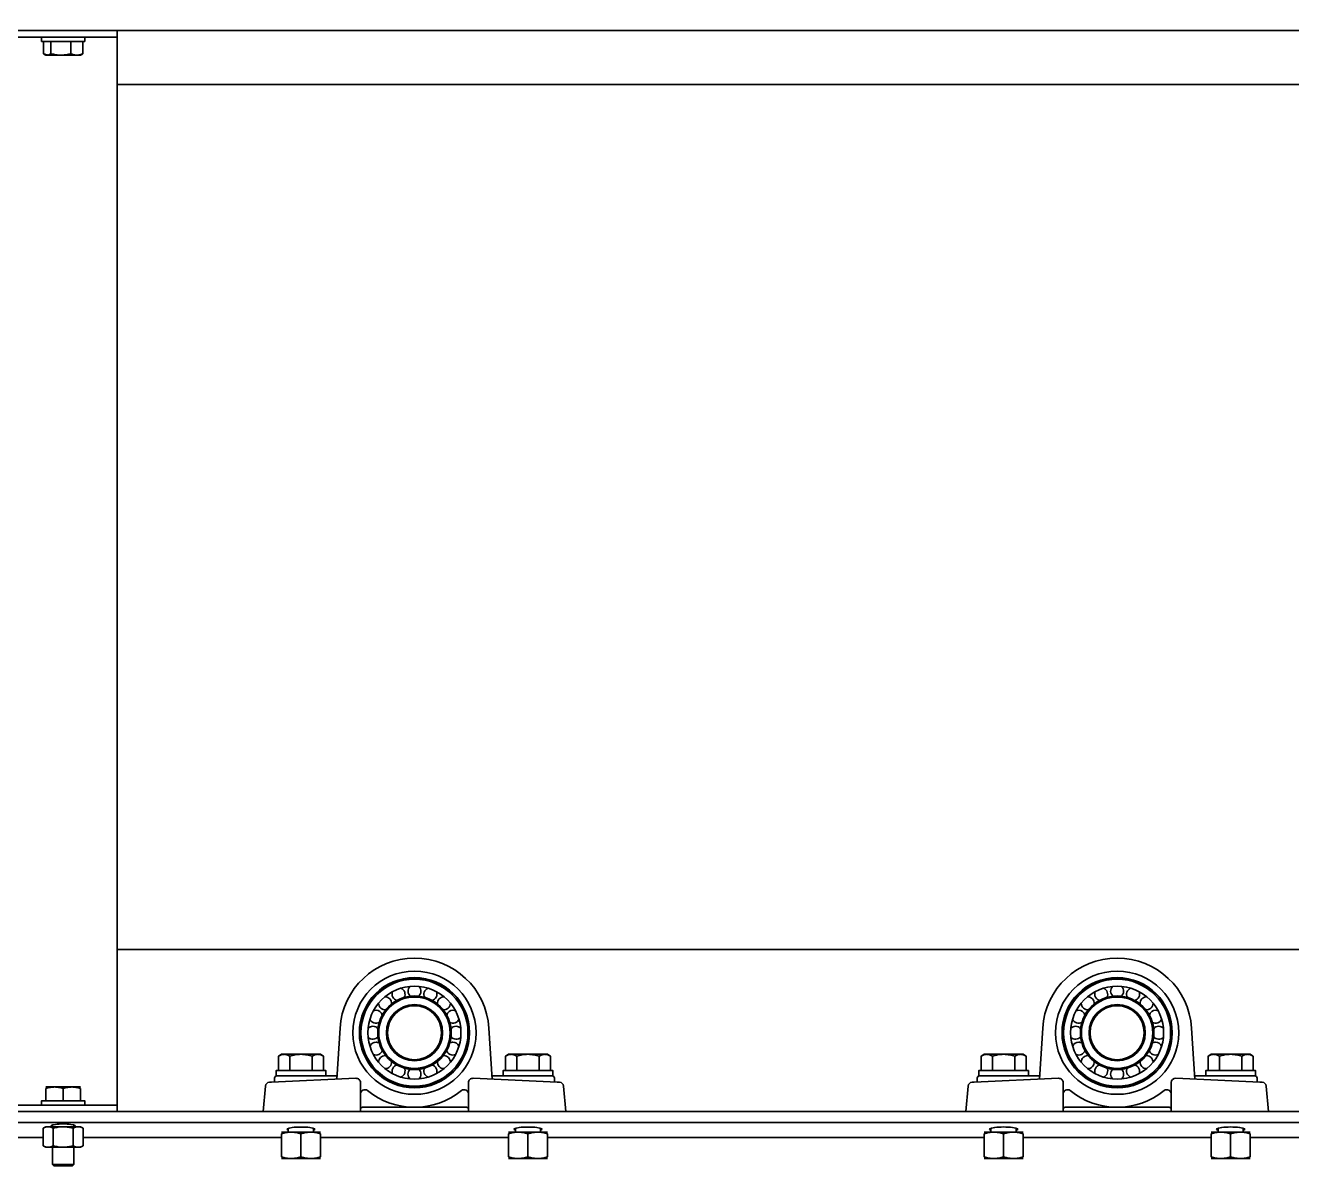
# Model space of a CAD drawing. Header units: millimetres. Extents: x -8400 to 8400, y -5940 to 5940.
# Drawn here: x -4664 to -4078, y 2116 to 2643 of the extents above; entities that cross this region are included whole.
import ezdxf

# ---------------------------------------------------------------- set-up
doc = ezdxf.new("R2010")
doc.units = ezdxf.units.MM
doc.layers.add('粗实线层', color=7, linetype='Continuous', lineweight=35)

msp = doc.modelspace()

# ---------------------------------------------------------------- linework, layer by layer
at = {"layer": '粗实线层', "linetype": 'Continuous', "lineweight": 35}
for points in [[(-5571.342, 2643.204), (-5571.342, 2640.77), (-1771.342, 2640.77), (-1771.342, 2643.204)], [(-4656.342, 2637.771), (-4656.342, 2635.77), (-4656.15, 2635.77), (-4655.579, 2635.77), (-4654.931, 2635.77), (-4654.102, 2635.77), (-4653.112, 2635.77), (-4651.981, 2635.77), (-4650.731, 2635.77), (-4649.39, 2635.77), (-4647.985, 2635.77), (-4646.546, 2635.77), (-4645.103, 2635.77), (-4643.685, 2635.77), (-4642.323, 2635.77), (-4641.045, 2635.77), (-4639.878, 2635.77), (-4638.846, 2635.77), (-4637.97, 2635.77), (-4637.269, 2635.77), (-4636.758, 2635.77), (-4636.446, 2635.77), (-4636.342, 2635.77), (-4636.342, 2637.771)], [(-4653.732, 2629.371), (-4653.956, 2629.383), (-4654.179, 2629.419), (-4654.401, 2629.479), (-4654.623, 2629.562), (-4654.734, 2629.611), (-4654.844, 2629.666), (-4654.9, 2629.694), (-4654.955, 2629.725), (-4655.01, 2629.756), (-4655.065, 2629.789), (-4655.284, 2629.929), (-4655.501, 2630.085), (-4655.501, 2635.77)], [(-4642.804, 2635.77), (-4642.804, 2630.085), (-4643.932, 2629.789), (-4645.07, 2629.563), (-4645.643, 2629.481), (-4646.22, 2629.42), (-4646.8, 2629.383), (-4647.383, 2629.371), (-4647.529, 2629.371), (-4647.675, 2629.373), (-4647.821, 2629.377), (-4647.967, 2629.383), (-4648.258, 2629.399), (-4648.548, 2629.42), (-4649.126, 2629.481), (-4649.699, 2629.563), (-4650.837, 2629.789), (-4651.963, 2630.085), (-4651.963, 2635.77)], [(-4637.183, 2630.085), (-4637.398, 2629.93), (-4637.615, 2629.791), (-4637.834, 2629.668), (-4638.054, 2629.564), (-4638.165, 2629.52), (-4638.277, 2629.481), (-4638.333, 2629.464), (-4638.389, 2629.447), (-4638.417, 2629.44), (-4638.446, 2629.433), (-4638.474, 2629.426), (-4638.502, 2629.42), (-4638.727, 2629.383), (-4638.952, 2629.371), (-4638.532, 2629.371), (-4638.35, 2629.371), (-4638.41, 2629.371), (-4638.711, 2629.371), (-4639.244, 2629.371), (-4639.993, 2629.371), (-4639.635, 2629.383), (-4639.279, 2629.42), (-4638.926, 2629.481), (-4638.574, 2629.563), (-4637.875, 2629.789), (-4637.183, 2630.085), (-4637.183, 2635.77)], [(-4621.342, 2637.771), (-4621.342, 2637.668), (-4621.342, 2637.368), (-4621.342, 2636.892), (-4621.342, 2636.27), (-4621.342, 2635.547), (-4621.342, 2634.77), (-4621.342, 2146.77), (-4621.342, 2145.994), (-4621.342, 2145.27), (-4621.342, 2144.649), (-4621.342, 2144.172), (-4621.342, 2143.873), (-4621.342, 2143.77)], [(-4655.501, 2630.085), (-4654.809, 2629.789), (-4654.11, 2629.563), (-4653.758, 2629.481), (-4653.405, 2629.42), (-4653.049, 2629.383), (-4652.691, 2629.371)], [(-4651.963, 2630.085), (-4652.178, 2629.93), (-4652.395, 2629.791), (-4652.613, 2629.668), (-4652.834, 2629.564), (-4652.945, 2629.52), (-4653.057, 2629.481), (-4653.113, 2629.464), (-4653.169, 2629.447), (-4653.197, 2629.44), (-4653.225, 2629.433), (-4653.253, 2629.426), (-4653.282, 2629.42), (-4653.507, 2629.383), (-4653.732, 2629.371), (-4653.087, 2629.371), (-4652.238, 2629.371), (-4651.21, 2629.371), (-4650.033, 2629.371), (-4648.745, 2629.371), (-4647.383, 2629.371), (-4645.99, 2629.371), (-4644.607, 2629.371), (-4643.278, 2629.371), (-4642.041, 2629.371), (-4640.935, 2629.371), (-4639.993, 2629.371), (-4640.083, 2629.371), (-4640.172, 2629.373), (-4640.262, 2629.377), (-4640.352, 2629.383), (-4640.53, 2629.399), (-4640.708, 2629.42), (-4641.063, 2629.481), (-4641.415, 2629.563), (-4642.113, 2629.789), (-4642.804, 2630.085)], [(-4655.002, 2629.752), (-4654.342, 2629.371)], [(-4638.342, 2629.371), (-4637.681, 2629.752)], [(-3731.342, 2565.77), (-3731.342, 2615.77), (-4621.351, 2615.77)], [(-4621.351, 2215.77), (-3751.358, 2215.77)], [(-4546.734, 2159.77), (-4546.734, 2166.467), (-4546.094, 2166.8), (-4545.448, 2167.054), (-4545.123, 2167.147), (-4544.796, 2167.215), (-4544.467, 2167.256), (-4544.136, 2167.27), (-4544.053, 2167.27), (-4543.971, 2167.267), (-4543.929, 2167.265), (-4543.888, 2167.262), (-4543.846, 2167.26), (-4543.805, 2167.256), (-4543.64, 2167.239), (-4543.475, 2167.215), (-4543.148, 2167.147), (-4542.822, 2167.053), (-4542.177, 2166.799), (-4541.538, 2166.467), (-4541.538, 2159.77)], [(-4525.95, 2166.467), (-4527.342, 2167.27), (-4527.479, 2167.27), (-4527.885, 2167.27), (-4528.548, 2167.27), (-4529.448, 2167.27), (-4530.557, 2167.27), (-4531.842, 2167.27), (-4533.264, 2167.27), (-4534.779, 2167.27), (-4536.342, 2167.27), (-4537.905, 2167.27), (-4539.42, 2167.27), (-4540.842, 2167.27), (-4542.127, 2167.27), (-4543.236, 2167.27), (-4544.136, 2167.27), (-4544.799, 2167.27), (-4545.205, 2167.27), (-4545.342, 2167.27), (-4546.734, 2166.467)], [(-4541.538, 2166.467), (-4540.901, 2166.642), (-4540.258, 2166.8), (-4540.096, 2166.836), (-4539.934, 2166.872), (-4539.772, 2166.906), (-4539.61, 2166.939), (-4539.285, 2167), (-4538.96, 2167.055), (-4538.308, 2167.148), (-4537.655, 2167.215), (-4536.999, 2167.256), (-4536.342, 2167.27), (-4535.682, 2167.256), (-4535.02, 2167.215), (-4534.937, 2167.207), (-4534.854, 2167.2), (-4534.771, 2167.192), (-4534.689, 2167.183), (-4534.524, 2167.165), (-4534.359, 2167.146), (-4534.031, 2167.102), (-4533.705, 2167.052), (-4533.057, 2166.935), (-4532.415, 2166.797), (-4531.778, 2166.641), (-4531.146, 2166.467)], [(-4531.146, 2159.77), (-4531.146, 2166.467), (-4530.506, 2166.8), (-4529.86, 2167.054), (-4529.535, 2167.147), (-4529.208, 2167.215), (-4528.879, 2167.256), (-4528.548, 2167.27), (-4528.465, 2167.27), (-4528.382, 2167.267), (-4528.341, 2167.265), (-4528.299, 2167.262), (-4528.258, 2167.26), (-4528.216, 2167.256), (-4528.051, 2167.239), (-4527.887, 2167.215), (-4527.559, 2167.147), (-4527.234, 2167.053), (-4526.588, 2166.799), (-4525.95, 2166.467), (-4525.95, 2159.77)], [(-4441.734, 2166.467), (-4440.342, 2167.27), (-4440.205, 2167.27), (-4439.799, 2167.27), (-4439.136, 2167.27), (-4438.236, 2167.27), (-4437.127, 2167.27), (-4435.842, 2167.27), (-4434.42, 2167.27), (-4432.905, 2167.27), (-4431.342, 2167.27), (-4431.999, 2167.256), (-4432.655, 2167.215), (-4433.308, 2167.148), (-4433.96, 2167.055), (-4434.285, 2167), (-4434.61, 2166.939), (-4434.772, 2166.906), (-4434.934, 2166.872), (-4435.096, 2166.836), (-4435.258, 2166.8), (-4435.901, 2166.642), (-4436.538, 2166.467), (-4436.538, 2159.77)], [(-4441.734, 2159.77), (-4441.734, 2166.467), (-4441.094, 2166.8), (-4440.449, 2167.054), (-4440.123, 2167.147), (-4439.796, 2167.215), (-4439.467, 2167.256), (-4439.136, 2167.27), (-4439.053, 2167.27), (-4438.971, 2167.267), (-4438.929, 2167.265), (-4438.888, 2167.262), (-4438.846, 2167.26), (-4438.805, 2167.256), (-4438.64, 2167.239), (-4438.475, 2167.215), (-4438.148, 2167.147), (-4437.822, 2167.053), (-4437.177, 2166.799), (-4436.538, 2166.467)], [(-4420.95, 2159.77), (-4420.95, 2166.467), (-4421.588, 2166.799), (-4422.234, 2167.053), (-4422.559, 2167.147), (-4422.887, 2167.215), (-4423.051, 2167.239), (-4423.216, 2167.256), (-4423.258, 2167.26), (-4423.299, 2167.262), (-4423.341, 2167.265), (-4423.382, 2167.267), (-4423.465, 2167.27), (-4423.548, 2167.27), (-4424.448, 2167.27), (-4425.557, 2167.27), (-4426.842, 2167.27), (-4428.264, 2167.27), (-4429.779, 2167.27), (-4431.342, 2167.27), (-4430.682, 2167.256), (-4430.02, 2167.215), (-4429.937, 2167.207), (-4429.854, 2167.2), (-4429.771, 2167.192), (-4429.689, 2167.183), (-4429.524, 2167.165), (-4429.359, 2167.146), (-4429.031, 2167.102), (-4428.705, 2167.052), (-4428.057, 2166.935), (-4427.415, 2166.797), (-4426.778, 2166.641), (-4426.146, 2166.467), (-4426.146, 2159.77)], [(-4426.146, 2166.467), (-4425.506, 2166.8), (-4424.86, 2167.054), (-4424.535, 2167.147), (-4424.208, 2167.215), (-4423.879, 2167.256), (-4423.548, 2167.27), (-4422.885, 2167.27), (-4422.479, 2167.27), (-4422.342, 2167.27), (-4420.95, 2166.467)], [(-4221.734, 2166.467), (-4220.342, 2167.27), (-4220.205, 2167.27), (-4219.799, 2167.27), (-4219.136, 2167.27), (-4219.467, 2167.256), (-4219.796, 2167.215), (-4220.123, 2167.147), (-4220.448, 2167.054), (-4221.094, 2166.8), (-4221.734, 2166.467), (-4221.734, 2159.77)], [(-4206.146, 2159.77), (-4206.146, 2166.467), (-4206.778, 2166.641), (-4207.415, 2166.797), (-4208.057, 2166.935), (-4208.705, 2167.052), (-4209.031, 2167.102), (-4209.359, 2167.146), (-4209.524, 2167.165), (-4209.689, 2167.183), (-4209.771, 2167.192), (-4209.854, 2167.2), (-4209.937, 2167.207), (-4210.02, 2167.215), (-4210.682, 2167.256), (-4211.342, 2167.27), (-4212.905, 2167.27), (-4214.42, 2167.27), (-4215.842, 2167.27), (-4217.127, 2167.27), (-4218.236, 2167.27), (-4219.136, 2167.27), (-4219.054, 2167.27), (-4218.971, 2167.267), (-4218.929, 2167.265), (-4218.888, 2167.262), (-4218.846, 2167.26), (-4218.805, 2167.256), (-4218.64, 2167.239), (-4218.475, 2167.215), (-4218.148, 2167.147), (-4217.822, 2167.053), (-4217.177, 2166.799), (-4216.538, 2166.467)], [(-4200.95, 2166.467), (-4202.342, 2167.27), (-4202.479, 2167.27), (-4202.885, 2167.27), (-4203.548, 2167.27), (-4204.448, 2167.27), (-4205.557, 2167.27), (-4206.842, 2167.27), (-4208.264, 2167.27), (-4209.779, 2167.27), (-4211.342, 2167.27), (-4211.999, 2167.256), (-4212.655, 2167.215), (-4213.308, 2167.148), (-4213.96, 2167.055), (-4214.285, 2167), (-4214.61, 2166.939), (-4214.772, 2166.906), (-4214.934, 2166.872), (-4215.096, 2166.836), (-4215.258, 2166.8), (-4215.901, 2166.642), (-4216.538, 2166.467), (-4216.538, 2159.77)], [(-4206.146, 2166.467), (-4205.506, 2166.8), (-4204.86, 2167.054), (-4204.535, 2167.147), (-4204.208, 2167.215), (-4203.879, 2167.256), (-4203.548, 2167.27), (-4203.465, 2167.27), (-4203.382, 2167.267), (-4203.341, 2167.265), (-4203.299, 2167.262), (-4203.258, 2167.26), (-4203.216, 2167.256), (-4203.051, 2167.239), (-4202.887, 2167.215), (-4202.559, 2167.147), (-4202.234, 2167.053), (-4201.588, 2166.799), (-4200.95, 2166.467), (-4200.95, 2159.77)], [(-4116.734, 2166.467), (-4115.342, 2167.27), (-4115.205, 2167.27), (-4114.799, 2167.27), (-4114.136, 2167.27), (-4114.467, 2167.256), (-4114.796, 2167.215), (-4115.123, 2167.147), (-4115.449, 2167.054), (-4116.094, 2166.8), (-4116.734, 2166.467), (-4116.734, 2159.77)], [(-4111.538, 2166.467), (-4112.177, 2166.799), (-4112.822, 2167.053), (-4113.148, 2167.147), (-4113.475, 2167.215), (-4113.64, 2167.239), (-4113.805, 2167.256), (-4113.846, 2167.26), (-4113.888, 2167.262), (-4113.929, 2167.265), (-4113.971, 2167.267), (-4114.053, 2167.27), (-4114.136, 2167.27), (-4113.236, 2167.27), (-4112.127, 2167.27), (-4110.842, 2167.27), (-4109.42, 2167.27), (-4107.905, 2167.27), (-4106.342, 2167.27), (-4104.779, 2167.27), (-4103.264, 2167.27), (-4101.842, 2167.27), (-4100.557, 2167.27), (-4099.448, 2167.27), (-4098.548, 2167.27), (-4098.879, 2167.256), (-4099.208, 2167.215), (-4099.535, 2167.147), (-4099.86, 2167.054), (-4100.506, 2166.8), (-4101.146, 2166.467), (-4101.146, 2159.77)], [(-4111.538, 2159.77), (-4111.538, 2166.467), (-4110.901, 2166.642), (-4110.258, 2166.8), (-4110.096, 2166.836), (-4109.934, 2166.872), (-4109.772, 2166.906), (-4109.61, 2166.939), (-4109.285, 2167), (-4108.96, 2167.055), (-4108.308, 2167.148), (-4107.655, 2167.215), (-4107, 2167.256), (-4106.342, 2167.27), (-4105.682, 2167.256), (-4105.02, 2167.215), (-4104.937, 2167.207), (-4104.854, 2167.2), (-4104.771, 2167.192), (-4104.689, 2167.183), (-4104.524, 2167.165), (-4104.359, 2167.146), (-4104.031, 2167.102), (-4103.705, 2167.052), (-4103.057, 2166.935), (-4102.415, 2166.797), (-4101.778, 2166.641), (-4101.146, 2166.467)], [(-4095.95, 2166.467), (-4095.95, 2159.77)], [(-4524.842, 2157.27), (-4524.842, 2159.77), (-4524.949, 2159.77), (-4525.268, 2159.77), (-4525.794, 2159.77), (-4526.516, 2159.77), (-4527.421, 2159.77), (-4528.493, 2159.77), (-4529.71, 2159.77), (-4531.051, 2159.77), (-4532.491, 2159.77), (-4534.002, 2159.77), (-4535.557, 2159.77), (-4537.127, 2159.77), (-4538.682, 2159.77), (-4540.193, 2159.77), (-4541.633, 2159.77), (-4542.974, 2159.77), (-4544.191, 2159.77), (-4545.263, 2159.77), (-4546.168, 2159.77), (-4546.89, 2159.77), (-4547.415, 2159.77), (-4547.735, 2159.77), (-4547.842, 2159.77), (-4547.842, 2157.27), (-4547.731, 2157.27), (-4547.4, 2157.27), (-4546.856, 2157.27), (-4546.11, 2157.27), (-4545.174, 2157.27), (-4544.069, 2157.27), (-4542.814, 2157.27), (-4541.434, 2157.27), (-4539.956, 2157.27), (-4538.409, 2157.27), (-4536.821, 2157.27), (-4535.224, 2157.27), (-4533.649, 2157.27), (-4532.126, 2157.27), (-4530.684, 2157.27), (-4529.352, 2157.27), (-4528.154, 2157.27), (-4519.661, 2157.27)], [(-4519.661, 2157.27), (-4538.995, 2157.27)], [(-4486.842, 2160.537), (-4486.842, 2160.535)], [(-4486.681, 2160.509), (-4486.442, 2160.27), (-4486.337, 2160.27), (-4486.029, 2160.27), (-4485.545, 2160.27), (-4484.922, 2160.27), (-4484.212, 2160.27), (-4483.472, 2160.27), (-4482.762, 2160.27), (-4482.139, 2160.27), (-4481.655, 2160.27), (-4481.347, 2160.27), (-4481.242, 2160.27), (-4481.003, 2160.509)], [(-4480.842, 2160.535), (-4480.842, 2160.537), (-4480.842, 2160.537)], [(-4448.023, 2157.27), (-4439.53, 2157.27), (-4438.332, 2157.27), (-4437, 2157.27), (-4435.558, 2157.27), (-4434.035, 2157.27), (-4432.459, 2157.27), (-4430.863, 2157.27), (-4429.275, 2157.27), (-4427.728, 2157.27), (-4426.25, 2157.27), (-4424.87, 2157.27), (-4423.615, 2157.27), (-4422.51, 2157.27), (-4421.574, 2157.27), (-4420.828, 2157.27), (-4420.284, 2157.27), (-4419.953, 2157.27), (-4419.842, 2157.27), (-4419.842, 2159.77), (-4419.949, 2159.77), (-4420.268, 2159.77), (-4420.794, 2159.77), (-4421.516, 2159.77), (-4422.421, 2159.77), (-4423.493, 2159.77), (-4424.71, 2159.77), (-4426.051, 2159.77), (-4427.491, 2159.77), (-4429.002, 2159.77), (-4430.557, 2159.77), (-4432.127, 2159.77), (-4433.682, 2159.77), (-4435.193, 2159.77), (-4436.633, 2159.77), (-4437.974, 2159.77), (-4439.191, 2159.77), (-4440.263, 2159.77), (-4441.168, 2159.77), (-4441.89, 2159.77), (-4442.416, 2159.77), (-4442.735, 2159.77), (-4442.842, 2159.77), (-4442.842, 2157.27)], [(-4428.688, 2157.27), (-4448.023, 2157.27)], [(-4199.842, 2157.27), (-4199.842, 2159.77), (-4199.949, 2159.77), (-4200.268, 2159.77), (-4200.794, 2159.77), (-4201.516, 2159.77), (-4202.421, 2159.77), (-4203.493, 2159.77), (-4204.71, 2159.77), (-4206.051, 2159.77), (-4207.491, 2159.77), (-4209.002, 2159.77), (-4210.557, 2159.77), (-4212.127, 2159.77), (-4213.682, 2159.77), (-4215.193, 2159.77), (-4216.633, 2159.77), (-4217.974, 2159.77), (-4219.191, 2159.77), (-4220.263, 2159.77), (-4221.168, 2159.77), (-4221.89, 2159.77), (-4222.416, 2159.77), (-4222.735, 2159.77), (-4222.842, 2159.77), (-4222.842, 2157.27), (-4222.731, 2157.27), (-4222.4, 2157.27), (-4221.856, 2157.27), (-4221.109, 2157.27), (-4220.174, 2157.27), (-4219.069, 2157.27), (-4217.814, 2157.27), (-4216.434, 2157.27), (-4214.956, 2157.27), (-4213.409, 2157.27), (-4211.821, 2157.27), (-4210.224, 2157.27), (-4208.649, 2157.27), (-4207.126, 2157.27), (-4205.684, 2157.27), (-4204.352, 2157.27), (-4203.154, 2157.27)], [(-4194.661, 2157.27), (-4213.996, 2157.27)], [(-4194.661, 2157.27), (-4203.154, 2157.27)], [(-4161.842, 2160.537), (-4161.842, 2160.535)], [(-4161.681, 2160.509), (-4161.442, 2160.27), (-4161.337, 2160.27), (-4161.029, 2160.27), (-4160.545, 2160.27), (-4159.922, 2160.27), (-4159.212, 2160.27), (-4158.472, 2160.27), (-4157.762, 2160.27), (-4157.139, 2160.27), (-4156.655, 2160.27), (-4156.347, 2160.27), (-4156.242, 2160.27), (-4156.003, 2160.509)], [(-4155.842, 2160.535), (-4155.842, 2160.537), (-4155.842, 2160.537)], [(-4123.023, 2157.27), (-4114.53, 2157.27)], [(-4114.53, 2157.27), (-4113.332, 2157.27), (-4112, 2157.27), (-4110.558, 2157.27), (-4109.034, 2157.27), (-4107.459, 2157.27), (-4105.863, 2157.27), (-4104.275, 2157.27), (-4102.728, 2157.27), (-4101.25, 2157.27), (-4099.87, 2157.27), (-4098.615, 2157.27), (-4097.51, 2157.27), (-4096.574, 2157.27), (-4095.828, 2157.27), (-4095.284, 2157.27), (-4094.953, 2157.27), (-4094.842, 2157.27), (-4094.842, 2159.77), (-4094.949, 2159.77), (-4095.268, 2159.77), (-4095.794, 2159.77), (-4096.516, 2159.77), (-4097.421, 2159.77), (-4098.493, 2159.77), (-4099.71, 2159.77), (-4101.051, 2159.77), (-4102.491, 2159.77), (-4104.002, 2159.77), (-4105.557, 2159.77), (-4107.127, 2159.77), (-4108.682, 2159.77), (-4110.193, 2159.77), (-4111.633, 2159.77), (-4112.974, 2159.77), (-4114.191, 2159.77), (-4115.263, 2159.77), (-4116.168, 2159.77), (-4116.89, 2159.77), (-4117.416, 2159.77), (-4117.735, 2159.77), (-4117.842, 2159.77), (-4117.842, 2157.27)], [(-4654.342, 2152.171), (-4654.22, 2152.171), (-4653.859, 2152.171), (-4653.27, 2152.171), (-4652.47, 2152.171), (-4651.484, 2152.171), (-4650.342, 2152.171), (-4649.078, 2152.171), (-4647.731, 2152.171), (-4646.342, 2152.171), (-4644.953, 2152.171), (-4643.606, 2152.171), (-4642.342, 2152.171), (-4642.215, 2152.17), (-4642.087, 2152.167), (-4641.959, 2152.163), (-4641.832, 2152.158), (-4641.578, 2152.142), (-4641.324, 2152.121), (-4640.82, 2152.06), (-4640.319, 2151.977), (-4639.325, 2151.752), (-4638.342, 2151.456), (-4638.342, 2145.77)], [(-4654.342, 2145.77), (-4654.342, 2151.456), (-4653.357, 2151.752), (-4652.362, 2151.978), (-4651.862, 2152.061), (-4651.358, 2152.121), (-4650.851, 2152.158), (-4650.342, 2152.171), (-4650.215, 2152.17), (-4650.087, 2152.167), (-4649.959, 2152.163), (-4649.832, 2152.158), (-4649.578, 2152.142), (-4649.324, 2152.121), (-4648.82, 2152.06), (-4648.319, 2151.977), (-4647.325, 2151.752), (-4646.342, 2151.456)], [(-4638.342, 2152.171), (-4638.463, 2152.171), (-4638.824, 2152.171), (-4639.414, 2152.171), (-4640.214, 2152.171), (-4641.2, 2152.171), (-4642.342, 2152.171), (-4642.852, 2152.158), (-4643.358, 2152.121), (-4643.862, 2152.061), (-4644.362, 2151.978), (-4645.357, 2151.752), (-4646.342, 2151.456), (-4646.342, 2145.77)], [(-4508.842, 2140.77), (-4508.842, 2154.169)], [(-4413.842, 2140.77), (-4414.872, 2152.545)], [(-4227.812, 2152.545), (-4228.842, 2140.77)], [(-4183.842, 2140.77), (-4183.842, 2154.169)], [(-4088.842, 2140.77), (-4089.872, 2152.545)], [(-4636.342, 2143.77), (-4636.342, 2145.77), (-4636.444, 2145.77), (-4636.747, 2145.77), (-4637.246, 2145.77), (-4637.929, 2145.77), (-4638.784, 2145.77), (-4639.793, 2145.77), (-4640.936, 2145.77), (-4642.188, 2145.77), (-4643.525, 2145.77), (-4644.919, 2145.77), (-4646.342, 2145.77), (-4647.765, 2145.77), (-4649.159, 2145.77), (-4650.496, 2145.77), (-4651.748, 2145.77), (-4652.891, 2145.77), (-4653.899, 2145.77), (-4654.754, 2145.77), (-4655.438, 2145.77), (-4655.937, 2145.77), (-4656.24, 2145.77), (-4656.342, 2145.77), (-4656.342, 2143.77)], [(-1771.342, 2138.337), (-1771.342, 2140.77), (-5571.342, 2140.77), (-5571.342, 2138.337)], [(-5571.342, 2135.77), (-1771.342, 2135.77)], [(-4655.58, 2133.056), (-4655.58, 2124.985), (-4655.011, 2124.689), (-4654.437, 2124.463), (-4654.148, 2124.38), (-4653.857, 2124.32), (-4653.564, 2124.283), (-4653.27, 2124.271), (-4653.197, 2124.271), (-4653.123, 2124.273), (-4653.049, 2124.278), (-4652.976, 2124.283), (-4652.829, 2124.298), (-4652.683, 2124.32), (-4652.391, 2124.381), (-4652.102, 2124.463), (-4651.529, 2124.689), (-4650.961, 2124.985), (-4650.395, 2124.829), (-4649.823, 2124.689), (-4649.679, 2124.656), (-4649.535, 2124.625), (-4649.391, 2124.594), (-4649.247, 2124.566), (-4648.958, 2124.511), (-4648.669, 2124.462), (-4648.09, 2124.379), (-4647.509, 2124.319), (-4646.926, 2124.283), (-4646.342, 2124.271), (-4647.731, 2124.271), (-4649.078, 2124.271), (-4650.342, 2124.271), (-4651.484, 2124.271), (-4652.47, 2124.271), (-4653.27, 2124.271), (-4653.859, 2124.271), (-4654.22, 2124.271), (-4654.342, 2124.271), (-4655.58, 2124.985)], [(-4651.208, 2134.606), (-4651.208, 2133.77)], [(-4650.961, 2133.056), (-4650.961, 2124.985)], [(-4641.723, 2133.056), (-4641.723, 2124.985), (-4641.154, 2124.689), (-4640.58, 2124.463), (-4640.291, 2124.38), (-4640, 2124.32), (-4639.708, 2124.283), (-4639.414, 2124.271), (-4639.34, 2124.271), (-4639.267, 2124.273), (-4639.193, 2124.278), (-4639.119, 2124.283), (-4638.972, 2124.298), (-4638.826, 2124.32), (-4638.535, 2124.381), (-4638.246, 2124.463), (-4637.672, 2124.689), (-4637.104, 2124.985), (-4637.104, 2133.056), (-4637.673, 2133.352), (-4638.247, 2133.578), (-4638.536, 2133.661), (-4638.827, 2133.721), (-4639.12, 2133.758), (-4639.414, 2133.77), (-4638.824, 2133.77), (-4638.463, 2133.77), (-4638.342, 2133.77), (-4637.104, 2133.056)], [(-4641.476, 2133.77), (-4641.476, 2134.606)], [(-4542.192, 2133.082), (-4542.192, 2131.27)], [(-4530.491, 2131.27), (-4530.491, 2133.082)], [(-4437.192, 2133.082), (-4437.192, 2131.27)], [(-4425.491, 2131.27), (-4425.491, 2133.082)], [(-4217.193, 2133.082), (-4217.193, 2131.27)], [(-4205.491, 2131.27), (-4205.491, 2133.082)], [(-4112.192, 2133.082), (-4112.192, 2131.27)], [(-4100.491, 2131.27), (-4100.491, 2133.082)], [(-4747.336, 2128.77), (-4655.542, 2128.77)], [(-4637.076, 2128.77), (-4545.283, 2128.77)], [(-4545.342, 2131.27), (-4545.205, 2131.27), (-4544.799, 2131.27), (-4544.136, 2131.27), (-4543.236, 2131.27), (-4542.127, 2131.27), (-4540.842, 2131.27), (-4540.985, 2131.269), (-4541.129, 2131.267), (-4541.201, 2131.265), (-4541.273, 2131.263), (-4541.344, 2131.26), (-4541.416, 2131.256), (-4541.702, 2131.239), (-4541.987, 2131.215), (-4542.554, 2131.146), (-4543.118, 2131.053), (-4544.236, 2130.799), (-4545.342, 2130.466), (-4545.342, 2119.874), (-4544.233, 2119.541), (-4543.115, 2119.287), (-4542.552, 2119.194), (-4541.985, 2119.126), (-4541.415, 2119.084), (-4540.842, 2119.071), (-4540.699, 2119.071), (-4540.555, 2119.074), (-4540.483, 2119.076), (-4540.411, 2119.078), (-4540.34, 2119.081), (-4540.268, 2119.084), (-4539.982, 2119.102), (-4539.697, 2119.126), (-4539.13, 2119.194), (-4538.566, 2119.287), (-4537.448, 2119.541), (-4536.342, 2119.874)], [(-4536.342, 2130.466), (-4537.45, 2130.8), (-4538.569, 2131.054), (-4539.132, 2131.147), (-4539.699, 2131.215), (-4540.269, 2131.256), (-4540.842, 2131.27), (-4539.42, 2131.27), (-4537.905, 2131.27), (-4536.342, 2131.27), (-4534.779, 2131.27), (-4533.264, 2131.27), (-4531.842, 2131.27), (-4530.557, 2131.27), (-4529.448, 2131.27), (-4528.548, 2131.27), (-4527.885, 2131.27), (-4527.479, 2131.27), (-4527.342, 2131.27)], [(-4527.292, 2128.77), (-4440.308, 2128.77)], [(-4431.342, 2130.466), (-4432.451, 2130.8), (-4433.569, 2131.054), (-4434.132, 2131.147), (-4434.699, 2131.215), (-4435.269, 2131.256), (-4435.842, 2131.27), (-4435.985, 2131.269), (-4436.129, 2131.267), (-4436.201, 2131.265), (-4436.272, 2131.263), (-4436.344, 2131.26), (-4436.416, 2131.256), (-4436.702, 2131.239), (-4436.987, 2131.215), (-4437.554, 2131.146), (-4438.118, 2131.053), (-4439.236, 2130.799), (-4440.342, 2130.466), (-4440.342, 2119.874), (-4439.234, 2119.541), (-4438.115, 2119.287), (-4437.552, 2119.194), (-4436.985, 2119.126), (-4436.415, 2119.084), (-4435.842, 2119.071), (-4434.42, 2119.071), (-4432.905, 2119.071), (-4431.342, 2119.071), (-4429.779, 2119.071), (-4428.264, 2119.071), (-4426.842, 2119.071), (-4425.557, 2119.071), (-4424.448, 2119.071), (-4423.548, 2119.071), (-4422.885, 2119.071), (-4422.479, 2119.071), (-4422.342, 2119.071)], [(-4440.342, 2131.27), (-4440.205, 2131.27), (-4439.799, 2131.27), (-4439.136, 2131.27), (-4438.236, 2131.27), (-4437.127, 2131.27), (-4435.842, 2131.27), (-4434.42, 2131.27), (-4432.905, 2131.27), (-4431.342, 2131.27), (-4429.779, 2131.27), (-4428.264, 2131.27), (-4426.842, 2131.27), (-4426.985, 2131.269), (-4427.129, 2131.267), (-4427.201, 2131.265), (-4427.272, 2131.263), (-4427.344, 2131.26), (-4427.416, 2131.256), (-4427.702, 2131.239), (-4427.987, 2131.215), (-4428.554, 2131.146), (-4429.118, 2131.053), (-4430.235, 2130.799), (-4431.342, 2130.466), (-4431.342, 2119.874), (-4432.448, 2119.541), (-4433.566, 2119.287), (-4434.13, 2119.194), (-4434.697, 2119.126), (-4434.982, 2119.102), (-4435.268, 2119.084), (-4435.34, 2119.081), (-4435.411, 2119.078), (-4435.483, 2119.076), (-4435.555, 2119.074), (-4435.699, 2119.071), (-4435.842, 2119.071), (-4437.127, 2119.071), (-4438.236, 2119.071), (-4439.136, 2119.071), (-4439.799, 2119.071), (-4440.205, 2119.071), (-4440.342, 2119.071)], [(-4431.342, 2119.874), (-4430.233, 2119.541), (-4429.115, 2119.287), (-4428.552, 2119.194), (-4427.985, 2119.126), (-4427.415, 2119.084), (-4426.842, 2119.071), (-4426.699, 2119.071), (-4426.555, 2119.074), (-4426.483, 2119.076), (-4426.411, 2119.078), (-4426.34, 2119.081), (-4426.268, 2119.084), (-4425.982, 2119.102), (-4425.697, 2119.126), (-4425.13, 2119.194), (-4424.566, 2119.287), (-4423.448, 2119.541), (-4422.342, 2119.874), (-4422.342, 2130.466), (-4423.451, 2130.8), (-4424.569, 2131.054), (-4425.132, 2131.147), (-4425.699, 2131.215), (-4426.269, 2131.256), (-4426.842, 2131.27), (-4425.557, 2131.27), (-4424.448, 2131.27), (-4423.548, 2131.27), (-4422.885, 2131.27), (-4422.479, 2131.27), (-4422.342, 2131.27)], [(-4422.317, 2128.77), (-4220.323, 2128.77)], [(-4220.342, 2131.27), (-4220.205, 2131.27), (-4219.799, 2131.27), (-4219.136, 2131.27), (-4218.236, 2131.27), (-4217.127, 2131.27), (-4215.842, 2131.27), (-4215.985, 2131.269), (-4216.129, 2131.267), (-4216.201, 2131.265), (-4216.272, 2131.263), (-4216.344, 2131.26), (-4216.416, 2131.256), (-4216.702, 2131.239), (-4216.987, 2131.215), (-4217.554, 2131.146), (-4218.118, 2131.053), (-4219.236, 2130.799), (-4220.342, 2130.466), (-4220.342, 2119.874), (-4219.233, 2119.541), (-4218.115, 2119.287), (-4217.552, 2119.194), (-4216.985, 2119.126), (-4216.415, 2119.084), (-4215.842, 2119.071), (-4217.127, 2119.071), (-4218.236, 2119.071), (-4219.136, 2119.071), (-4219.799, 2119.071), (-4220.205, 2119.071), (-4220.342, 2119.071)], [(-4202.342, 2131.27), (-4202.479, 2131.27), (-4202.885, 2131.27), (-4203.548, 2131.27), (-4204.448, 2131.27), (-4205.557, 2131.27), (-4206.842, 2131.27), (-4206.269, 2131.256), (-4205.699, 2131.215), (-4205.132, 2131.147), (-4204.569, 2131.054), (-4203.45, 2130.8), (-4202.342, 2130.466), (-4202.342, 2119.874), (-4203.448, 2119.541), (-4204.566, 2119.287), (-4205.13, 2119.194), (-4205.697, 2119.126), (-4205.982, 2119.102), (-4206.268, 2119.084), (-4206.34, 2119.081), (-4206.412, 2119.078), (-4206.483, 2119.076), (-4206.555, 2119.074), (-4206.699, 2119.071), (-4206.842, 2119.071), (-4208.264, 2119.071), (-4209.779, 2119.071), (-4211.342, 2119.071), (-4212.905, 2119.071), (-4214.42, 2119.071), (-4215.842, 2119.071), (-4215.699, 2119.071), (-4215.555, 2119.074), (-4215.483, 2119.076), (-4215.411, 2119.078), (-4215.34, 2119.081), (-4215.268, 2119.084), (-4214.982, 2119.102), (-4214.697, 2119.126), (-4214.13, 2119.194), (-4213.566, 2119.287), (-4212.448, 2119.541), (-4211.342, 2119.874), (-4211.342, 2130.466)], [(-4202.332, 2128.77), (-4115.289, 2128.77)], [(-4115.342, 2131.27), (-4115.205, 2131.27), (-4114.799, 2131.27), (-4114.136, 2131.27), (-4113.236, 2131.27), (-4112.127, 2131.27), (-4110.842, 2131.27), (-4110.985, 2131.269), (-4111.129, 2131.267), (-4111.201, 2131.265), (-4111.273, 2131.263), (-4111.344, 2131.26), (-4111.416, 2131.256), (-4111.702, 2131.239), (-4111.987, 2131.215), (-4112.554, 2131.146), (-4113.118, 2131.053), (-4114.236, 2130.799), (-4115.342, 2130.466), (-4115.342, 2119.874), (-4114.233, 2119.541), (-4113.115, 2119.287), (-4112.552, 2119.194), (-4111.985, 2119.126), (-4111.415, 2119.084), (-4110.842, 2119.071), (-4110.699, 2119.071), (-4110.555, 2119.074), (-4110.483, 2119.076), (-4110.411, 2119.078), (-4110.34, 2119.081), (-4110.268, 2119.084), (-4109.982, 2119.102), (-4109.697, 2119.126), (-4109.13, 2119.194), (-4108.566, 2119.287), (-4107.448, 2119.541), (-4106.342, 2119.874)], [(-4106.342, 2130.466), (-4107.45, 2130.8), (-4108.569, 2131.054), (-4109.132, 2131.147), (-4109.699, 2131.215), (-4110.269, 2131.256), (-4110.842, 2131.27), (-4109.42, 2131.27), (-4107.905, 2131.27), (-4106.342, 2131.27), (-4104.779, 2131.27), (-4103.264, 2131.27), (-4101.842, 2131.27), (-4100.557, 2131.27), (-4099.448, 2131.27), (-4098.548, 2131.27), (-4097.885, 2131.27), (-4097.479, 2131.27), (-4097.342, 2131.27)], [(-4097.298, 2128.77), (-3895.304, 2128.77)], [(-4651.208, 2116.257), (-4650.721, 2115.77), (-4650.612, 2115.77), (-4650.288, 2115.77), (-4649.766, 2115.77), (-4649.072, 2115.77), (-4648.242, 2115.77), (-4647.316, 2115.77), (-4646.342, 2115.77), (-4645.367, 2115.77), (-4644.442, 2115.77), (-4643.611, 2115.77), (-4642.918, 2115.77), (-4642.396, 2115.77), (-4642.072, 2115.77), (-4641.963, 2115.77), (-4641.476, 2116.257), (-4641.476, 2124.271)], [(-4651.208, 2124.271), (-4651.208, 2116.257), (-4651.102, 2116.257), (-4650.787, 2116.257), (-4650.279, 2116.257), (-4649.598, 2116.257), (-4648.775, 2116.257), (-4647.846, 2116.257), (-4646.851, 2116.257), (-4645.833, 2116.257), (-4644.838, 2116.257), (-4643.909, 2116.257), (-4643.086, 2116.257), (-4642.405, 2116.257), (-4641.897, 2116.257), (-4641.582, 2116.257), (-4641.476, 2116.257)], [(-4637.104, 2124.985), (-4638.342, 2124.271), (-4638.463, 2124.271), (-4638.824, 2124.271), (-4639.414, 2124.271), (-4640.214, 2124.271), (-4641.2, 2124.271), (-4642.342, 2124.271), (-4643.606, 2124.271), (-4644.953, 2124.271), (-4646.342, 2124.271), (-4645.755, 2124.283), (-4645.167, 2124.32), (-4645.093, 2124.326), (-4645.019, 2124.333), (-4644.946, 2124.34), (-4644.872, 2124.348), (-4644.726, 2124.364), (-4644.579, 2124.381), (-4644.288, 2124.42), (-4643.998, 2124.465), (-4643.422, 2124.569), (-4642.851, 2124.691), (-4642.285, 2124.83), (-4641.723, 2124.985)], [(-4527.342, 2119.071), (-4527.479, 2119.071), (-4527.885, 2119.071), (-4528.548, 2119.071), (-4529.448, 2119.071), (-4530.557, 2119.071), (-4531.842, 2119.071), (-4533.264, 2119.071), (-4534.779, 2119.071), (-4536.342, 2119.071), (-4537.905, 2119.071), (-4539.42, 2119.071), (-4540.842, 2119.071), (-4542.127, 2119.071), (-4543.236, 2119.071), (-4544.136, 2119.071), (-4544.799, 2119.071), (-4545.205, 2119.071), (-4545.342, 2119.071)], [(-4211.342, 2119.874), (-4210.233, 2119.541), (-4209.115, 2119.287), (-4208.552, 2119.194), (-4207.985, 2119.126), (-4207.415, 2119.084), (-4206.842, 2119.071), (-4205.557, 2119.071), (-4204.448, 2119.071), (-4203.548, 2119.071), (-4202.885, 2119.071), (-4202.479, 2119.071), (-4202.342, 2119.071)], [(-4097.342, 2119.071), (-4097.479, 2119.071), (-4097.885, 2119.071), (-4098.548, 2119.071), (-4099.448, 2119.071), (-4100.557, 2119.071), (-4101.842, 2119.071), (-4103.264, 2119.071), (-4104.779, 2119.071), (-4106.342, 2119.071), (-4107.905, 2119.071), (-4109.42, 2119.071), (-4110.842, 2119.071), (-4112.127, 2119.071), (-4113.236, 2119.071), (-4114.136, 2119.071), (-4114.799, 2119.071), (-4115.205, 2119.071), (-4115.342, 2119.071)]]:
    msp.add_lwpolyline(points, dxfattribs=at)
for points in [[(-4621.342, 2640.77), (-4621.342, 2637.771), (-4671.342, 2637.771), (-4671.342, 2640.77)], [(-4095.95, 2166.467), (-4097.342, 2167.27), (-4097.479, 2167.27), (-4097.885, 2167.27), (-4098.548, 2167.27), (-4098.465, 2167.27), (-4098.382, 2167.267), (-4098.341, 2167.265), (-4098.299, 2167.262), (-4098.258, 2167.26), (-4098.216, 2167.256), (-4098.051, 2167.239), (-4097.887, 2167.215), (-4097.559, 2167.147), (-4097.234, 2167.053), (-4096.588, 2166.799)], [(-4621.342, 2140.77), (-4621.342, 2143.77), (-4671.342, 2143.77), (-4671.342, 2140.77)], [(-4650.961, 2133.056), (-4650.395, 2133.211), (-4649.823, 2133.352), (-4649.679, 2133.385), (-4649.535, 2133.416), (-4649.391, 2133.446), (-4649.247, 2133.475), (-4648.958, 2133.53), (-4648.669, 2133.579), (-4648.09, 2133.661), (-4647.509, 2133.721), (-4646.926, 2133.758), (-4646.342, 2133.77), (-4645.755, 2133.758), (-4645.167, 2133.721), (-4645.093, 2133.714), (-4645.019, 2133.708), (-4644.946, 2133.701), (-4644.872, 2133.693), (-4644.726, 2133.677), (-4644.579, 2133.66), (-4644.288, 2133.621), (-4643.998, 2133.576), (-4643.422, 2133.472), (-4642.851, 2133.35), (-4642.285, 2133.21), (-4641.723, 2133.056), (-4641.155, 2133.352), (-4640.582, 2133.578), (-4640.293, 2133.66), (-4640.001, 2133.721), (-4639.855, 2133.742), (-4639.708, 2133.758), (-4639.635, 2133.763), (-4639.561, 2133.767), (-4639.487, 2133.77), (-4639.414, 2133.77), (-4640.214, 2133.77), (-4641.2, 2133.77), (-4642.342, 2133.77), (-4643.606, 2133.77), (-4644.953, 2133.77), (-4646.342, 2133.77), (-4647.731, 2133.77), (-4649.078, 2133.77), (-4650.342, 2133.77), (-4651.484, 2133.77), (-4652.47, 2133.77), (-4653.27, 2133.77), (-4653.859, 2133.77), (-4654.22, 2133.77), (-4654.342, 2133.77), (-4655.58, 2133.056), (-4655.012, 2133.352), (-4654.438, 2133.578), (-4654.149, 2133.66), (-4653.858, 2133.721), (-4653.711, 2133.742), (-4653.565, 2133.758), (-4653.491, 2133.763), (-4653.417, 2133.767), (-4653.344, 2133.77), (-4653.27, 2133.77), (-4652.976, 2133.758), (-4652.683, 2133.721), (-4652.393, 2133.661), (-4652.104, 2133.578), (-4651.53, 2133.352)], [(-4536.342, 2130.466), (-4536.342, 2119.874), (-4535.233, 2119.541), (-4534.115, 2119.287), (-4533.552, 2119.194), (-4532.985, 2119.126), (-4532.415, 2119.084), (-4531.842, 2119.071), (-4531.699, 2119.071), (-4531.555, 2119.074), (-4531.483, 2119.076), (-4531.411, 2119.078), (-4531.34, 2119.081), (-4531.268, 2119.084), (-4530.982, 2119.102), (-4530.697, 2119.126), (-4530.13, 2119.194), (-4529.566, 2119.287), (-4528.448, 2119.541), (-4527.342, 2119.874), (-4527.342, 2130.466), (-4528.45, 2130.8), (-4529.569, 2131.054), (-4530.132, 2131.147), (-4530.699, 2131.215), (-4531.269, 2131.256), (-4531.842, 2131.27), (-4531.985, 2131.269), (-4532.129, 2131.267), (-4532.201, 2131.265), (-4532.272, 2131.263), (-4532.344, 2131.26), (-4532.416, 2131.256), (-4532.702, 2131.239), (-4532.987, 2131.215), (-4533.554, 2131.146), (-4534.118, 2131.053), (-4535.236, 2130.799)], [(-4215.842, 2131.27), (-4214.42, 2131.27), (-4212.905, 2131.27), (-4211.342, 2131.27), (-4209.779, 2131.27), (-4208.264, 2131.27), (-4206.842, 2131.27), (-4206.985, 2131.269), (-4207.129, 2131.267), (-4207.201, 2131.265), (-4207.272, 2131.263), (-4207.344, 2131.26), (-4207.416, 2131.256), (-4207.702, 2131.239), (-4207.987, 2131.215), (-4208.554, 2131.146), (-4209.118, 2131.053), (-4210.236, 2130.799), (-4211.342, 2130.466), (-4212.45, 2130.8), (-4213.569, 2131.054), (-4214.132, 2131.147), (-4214.699, 2131.215), (-4215.269, 2131.256)], [(-4106.342, 2130.466), (-4106.342, 2119.874), (-4105.233, 2119.541), (-4104.115, 2119.287), (-4103.552, 2119.194), (-4102.985, 2119.126), (-4102.415, 2119.084), (-4101.842, 2119.071), (-4101.699, 2119.071), (-4101.555, 2119.074), (-4101.483, 2119.076), (-4101.412, 2119.078), (-4101.34, 2119.081), (-4101.268, 2119.084), (-4100.982, 2119.102), (-4100.697, 2119.126), (-4100.13, 2119.194), (-4099.566, 2119.287), (-4098.448, 2119.541), (-4097.342, 2119.874), (-4097.342, 2130.466), (-4098.45, 2130.8), (-4099.569, 2131.054), (-4100.132, 2131.147), (-4100.699, 2131.215), (-4101.269, 2131.256), (-4101.842, 2131.27), (-4101.985, 2131.269), (-4102.129, 2131.267), (-4102.201, 2131.265), (-4102.272, 2131.263), (-4102.344, 2131.26), (-4102.416, 2131.256), (-4102.702, 2131.239), (-4102.987, 2131.215), (-4103.554, 2131.146), (-4104.118, 2131.053), (-4105.236, 2130.799)]]:
    msp.add_lwpolyline(points, close=True, dxfattribs=at)
for points in [[(-4519.755, 2155.771), (-4518.275, 2179.426, -0.9393667), (-4449.409, 2179.426), (-4447.929, 2155.771)], [(-4447.929, 2155.771), (-4449.409, 2179.426, 0.9393667), (-4518.274, 2179.426)], [(-4194.755, 2155.771), (-4193.275, 2179.426, -0.9393677), (-4124.409, 2179.426), (-4122.929, 2155.771)], [(-4122.929, 2155.771), (-4124.409, 2179.426, 0.9393677), (-4193.275, 2179.426)], [(-4498.741, 2185.457, 0.3352838), (-4501.627, 2187.637, 0.1016656), (-4502.81, 2187.394)], [(-4464.874, 2187.394, 0.1016788), (-4466.057, 2187.637, 0.3352574), (-4468.943, 2185.457)], [(-4173.741, 2185.457, 0.3352628), (-4176.627, 2187.637, 0.1016743), (-4177.809, 2187.394)], [(-4139.875, 2187.394, 0.1016656), (-4141.057, 2187.637, 0.3352706), (-4143.943, 2185.457)], [(-4500.74, 2179.132, 0.2292277), (-4503.092, 2180.271, 0.2021958), (-4505.24, 2179.365)], [(-4462.444, 2179.365, 0.2021825), (-4464.592, 2180.271, 0.2292061), (-4466.944, 2179.132)], [(-4175.74, 2179.132, 0.2292145), (-4178.092, 2180.271, 0.2021873), (-4180.24, 2179.365)], [(-4137.444, 2179.365, 0.2021873), (-4139.592, 2180.271, 0.2292145), (-4141.944, 2179.132)], [(-4500.166, 2172.524, 0.1278041), (-4501.627, 2172.904, 0.3067799), (-4504.413, 2171.017)], [(-4463.271, 2171.017, 0.3067799), (-4466.057, 2172.904, 0.1278041), (-4467.518, 2172.524)], [(-4175.166, 2172.524, 0.1278087), (-4176.627, 2172.904, 0.3067746), (-4179.412, 2171.017)], [(-4138.271, 2171.017, 0.3067799), (-4141.057, 2172.904, 0.1278041), (-4142.518, 2172.524)], [(-4497.107, 2166.639, 0.0290835), (-4497.454, 2166.659, 0.4142046), (-4500.454, 2163.659)], [(-4467.23, 2163.621, 0.4142148), (-4470.23, 2166.659, 0.0290835), (-4470.577, 2166.639)], [(-4172.107, 2166.639, 0.0290835), (-4172.454, 2166.659, 0.4142178), (-4175.454, 2163.659)], [(-4142.23, 2163.621, 0.4142148), (-4145.23, 2166.659, 0.0290614), (-4145.577, 2166.639)], [(-4553.842, 2140.77), (-4552.812, 2152.544, -0.3759804), (-4550.909, 2154.368), (-4550.774, 2154.374), (-4550.406, 2154.391), (-4549.902, 2154.414), (-4510.932, 2156.167, -0.4275617), (-4508.842, 2154.169), (-4508.842, 2140.77)], [(-4547.57, 2157.27, 0.4142324), (-4548.57, 2156.27), (-4548.57, 2154.473)], [(-4458.842, 2140.77), (-4458.842, 2154.168, -0.4276337), (-4456.752, 2156.167), (-4417.782, 2154.414), (-4417.278, 2154.391), (-4416.91, 2154.374), (-4416.775, 2154.368, -0.3759804), (-4414.872, 2152.545), (-4413.842, 2140.77)], [(-4419.114, 2154.473), (-4419.114, 2156.27, 0.4142105), (-4420.114, 2157.27)], [(-4228.842, 2140.77), (-4227.812, 2152.544, -0.376022), (-4225.909, 2154.368), (-4225.774, 2154.374), (-4225.406, 2154.391), (-4224.902, 2154.414), (-4185.932, 2156.167, -0.4275524), (-4183.842, 2154.169), (-4183.842, 2140.77)], [(-4222.57, 2157.27, 0.4142105), (-4223.57, 2156.27), (-4223.57, 2154.473)], [(-4133.842, 2140.77), (-4133.842, 2154.169, -0.0106027), (-4133.84, 2154.259, -0.4142103), (-4131.752, 2156.167), (-4092.782, 2154.414), (-4092.278, 2154.391), (-4091.909, 2154.374), (-4091.775, 2154.368, -0.3759804), (-4089.872, 2152.545), (-4088.842, 2140.77)], [(-4094.114, 2154.473), (-4094.114, 2156.27, 0.4142502), (-4095.114, 2157.27)], [(-4458.842, 2148.929, 0.6313333), (-4462.102, 2150.482, -0.3547096), (-4505.582, 2150.482, 0.6313049), (-4508.842, 2148.929)], [(-4458.842, 2148.929, 0.6313333), (-4462.102, 2150.482, -0.3547096), (-4505.582, 2150.482, 0.6313049), (-4508.842, 2148.929)], [(-4133.842, 2148.929, 0.6313626), (-4137.102, 2150.482, -0.3547088), (-4180.582, 2150.482, 0.6313049), (-4183.842, 2148.929)], [(-4133.842, 2148.929, 0.6313626), (-4137.102, 2150.482, -0.3547088), (-4180.582, 2150.482, 0.6313049), (-4183.842, 2148.929)], [(-4458.842, 2141.77, 0.4142105), (-4459.842, 2142.771), (-4483.842, 2142.771), (-4507.842, 2142.771, 0.4142502), (-4508.842, 2141.77)], [(-4133.842, 2141.77, 0.4142502), (-4134.842, 2142.771), (-4158.842, 2142.771), (-4182.842, 2142.771, 0.4142324), (-4183.842, 2141.77)]]:
    msp.add_lwpolyline(points, format="xyb", dxfattribs=at)
for centre, radius in [((-4483.842, 2177.271), 28.5), ((-4483.842, 2177.27), 25.5), ((-4483.842, 2177.271), 25.34), ((-4158.842, 2177.271), 28.5), ((-4158.842, 2177.271), 25.5), ((-4158.842, 2177.27), 25.34), ((-4483.842, 2177.271), 24.739), ((-4483.842, 2177.271), 21.5), ((-4158.842, 2177.271), 24.739), ((-4158.842, 2177.271), 21.5), ((-4483.842, 2177.271), 17), ((-4483.842, 2177.271), 16.5), ((-4158.842, 2177.27), 17), ((-4158.842, 2177.271), 16.5), ((-4483.842, 2177.271), 13), ((-4483.842, 2177.271), 12.5), ((-4158.842, 2177.271), 13), ((-4158.842, 2177.271), 12.5)]:
    msp.add_circle(centre, radius, dxfattribs=at)
for centre, radius, start, end in [((-4491.209, 2195.055), 3, 330.864163, 68.211587), ((-4483.842, 2196.52), 3, 134.284945, 231.665542), ((-4483.842, 2196.52), 3, 308.36099, 45.725732), ((-4476.475, 2195.055), 3, 111.786419, 209.109592), ((-4166.209, 2195.055), 3, 330.862512, 68.227602), ((-4158.842, 2196.52), 3, 134.284945, 231.655737), ((-4158.842, 2196.52), 3, 308.362808, 45.725732), ((-4151.475, 2195.055), 3, 111.784737, 209.109592), ((-4497.454, 2190.882), 3, 179.283321, 276.621168), ((-4497.454, 2191.656), 2.226, 89.997989, 90.967648), ((-4497.454, 2190.882), 3, 353.361966, 89.986361), ((-4491.209, 2195.055), 3, 156.785072, 254.116919), ((-4476.475, 2195.055), 3, 285.8631, 23.204135), ((-4470.23, 2190.882), 3, 90.00189, 186.65108), ((-4470.23, 2190.882), 3, 263.368296, 0.718914), ((-4470.23, 2191.656), 2.226, 89.032353, 90.00201), ((-4172.454, 2190.882), 3, 179.28636, 276.624206), ((-4172.454, 2191.634), 2.248, 90.000025, 90.962956), ((-4172.454, 2190.882), 3, 353.363401, 89.986361), ((-4166.209, 2195.055), 3, 156.785072, 254.124823), ((-4151.475, 2195.055), 3, 285.860745, 23.204135), ((-4145.23, 2190.882), 3, 90.001594, 186.624955), ((-4145.23, 2190.882), 3, 263.368296, 0.718914), ((-4145.23, 2191.646), 2.236, 89.03439, 89.999974), ((-4501.627, 2184.637), 3, 201.787189, 299.118844), ((-4466.057, 2184.637), 3, 240.868213, 338.204364), ((-4176.627, 2184.637), 3, 201.786419, 299.129006), ((-4141.057, 2184.637), 3, 240.869294, 338.204364), ((-4503.092, 2177.27), 3, 224.284945, 321.639051), ((-4464.592, 2177.27), 3, 218.365764, 315.728017), ((-4178.092, 2177.271), 3, 224.285973, 321.668996), ((-4139.592, 2177.27), 3, 218.364807, 315.700877), ((-4501.627, 2169.904), 3, 246.785072, 344.138668), ((-4466.057, 2169.904), 3, 195.86871, 293.23056), ((-4176.627, 2169.904), 3, 246.785072, 344.123465), ((-4141.057, 2169.904), 3, 195.867819, 293.236794), ((-4498.227, 2163.659), 2.226, 179.99799, 180.967647), ((-4497.454, 2163.659), 3, 270.00189, 6.610092), ((-4491.209, 2159.486), 3, 105.867111, 203.218261), ((-4476.475, 2159.486), 3, 336.780029, 74.121242), ((-4470.23, 2163.659), 3, 173.368296, 269.984833), ((-4470.224, 2164.429), 2.229, 89.193946, 90.162286), ((-4171.008, 2163.665), 4.446, 180.079119, 180.564647), ((-4172.454, 2163.659), 3, 270.00189, 6.653614), ((-4166.209, 2159.486), 3, 105.869466, 203.262783), ((-4151.475, 2159.486), 3, 336.780032, 74.124823), ((-4145.23, 2163.659), 3, 173.368296, 269.984833), ((-4145.224, 2164.423), 2.236, 89.195305, 90.160931), ((-4491.208, 2159.486), 3, 291.779052, 29.129894), ((-4483.842, 2158.02), 3, 131.412252, 225.741744), ((-4483.842, 2158.02), 3, 314.279233, 48.565796), ((-4476.475, 2159.486), 3, 150.868213, 248.2073), ((-4166.208, 2159.486), 3, 291.779052, 29.129894), ((-4158.842, 2158.02), 3, 131.412252, 225.741744), ((-4158.842, 2158.02), 3, 314.28065, 48.593584), ((-4151.475, 2159.486), 3, 150.866453, 248.227602)]:
    msp.add_arc(centre, radius, start, end, dxfattribs=at)
for centre, major_axis, ratio, start_param, end_param in [((-4646.342, 2134.204), (-5.551, 0), 0.1565839, 2.6566152, 6.7681741), ((-4536.342, 2132.638), (-6.445, 0), 0.1566077, 2.6908135, 6.7340249), ((-4431.342, 2132.638), (-6.505, 0), 0.1566087, 2.6907924, 6.7340087), ((-4211.342, 2132.638), (-6.567, 0), 0.156609, 2.6907775, 6.7339754), ((-4106.342, 2132.638), (-6.572, 0), 0.1566096, 2.6907786, 6.7339732)]:
    msp.add_ellipse(centre, major_axis=major_axis, ratio=ratio, start_param=start_param, end_param=end_param, dxfattribs=at)

doc.saveas('drawing.dxf')
